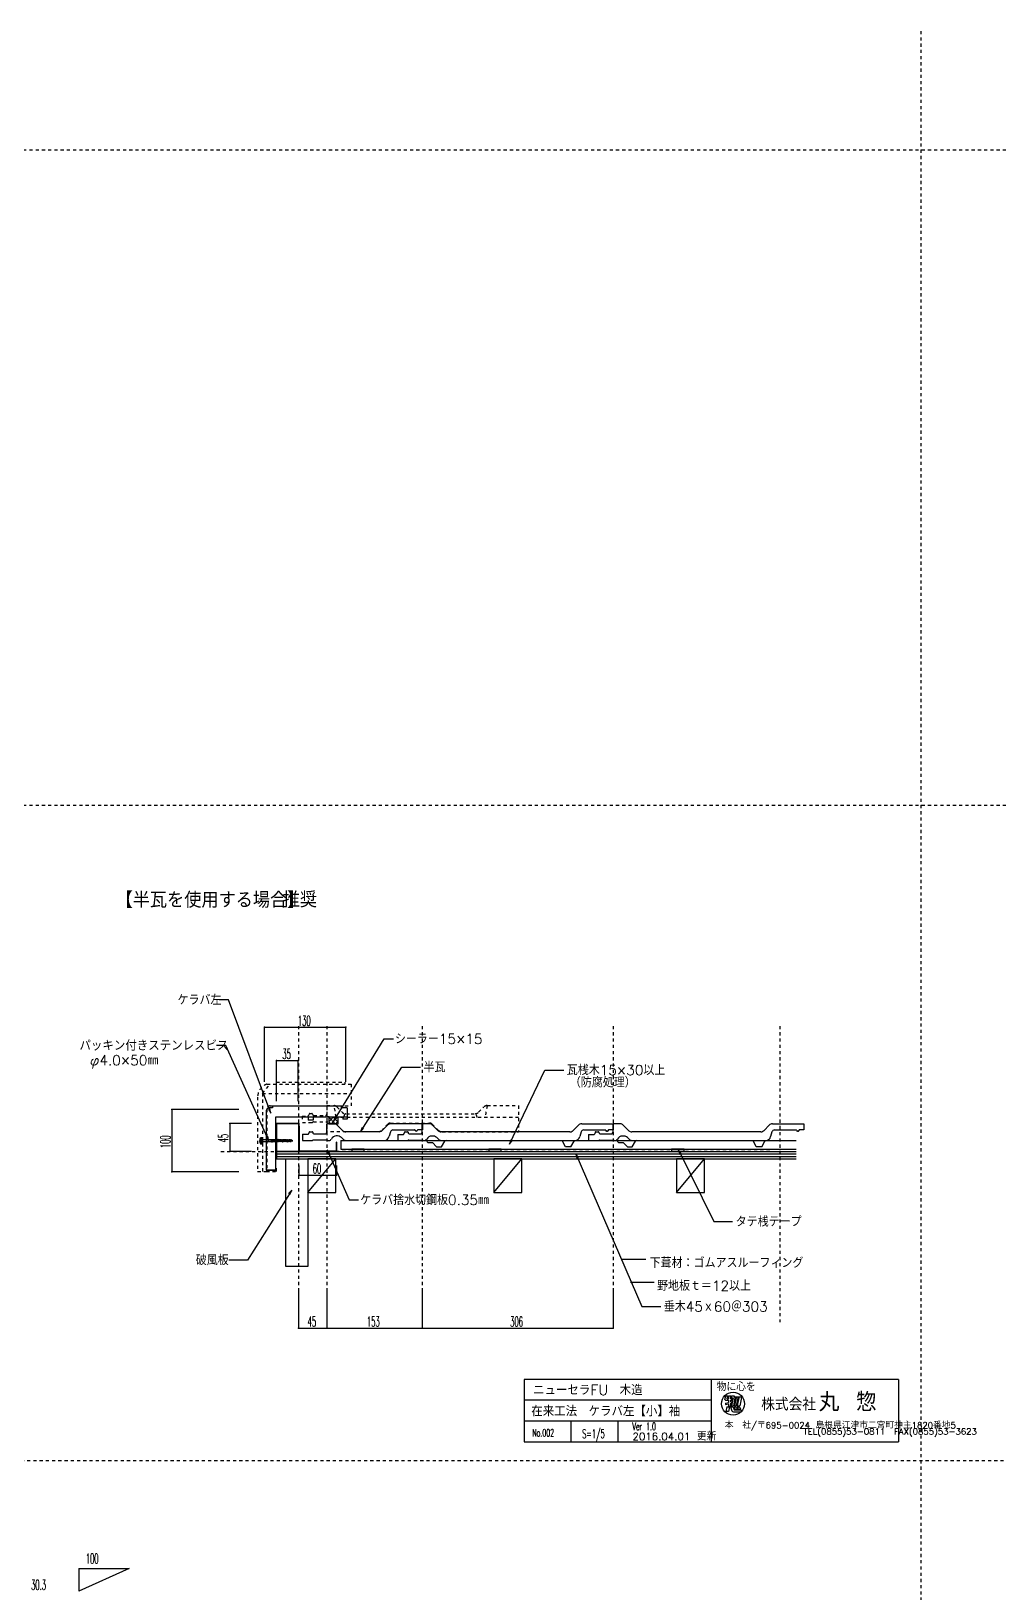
# Model space of a CAD drawing. Extents: x -1727 to 4652, y -2364 to 3340.
# Drawn here: x 1544 to 3094, y 838 to 3340 of the extents above; entities that cross this region are included whole.
import ezdxf

# ---------------------------------------------------------------- set-up
doc = ezdxf.new("R2010")
doc.units = 0
doc.header["$LTSCALE"] = 5
doc.linetypes.add('DOT', pattern=[2, 1, -1])
for name, color, linetype in [('0-0', 7, 'CONTINUOUS'), ('0-1', 7, 'CONTINUOUS'), ('0-2', 7, 'CONTINUOUS'), ('0-3', 7, 'CONTINUOUS'), ('0-4', 7, 'CONTINUOUS'), ('0-A', 7, 'CONTINUOUS'), ('0-F', 7, 'CONTINUOUS')]:
    doc.layers.add(name, color=color, linetype=linetype)
doc.styles.get("Standard").update_dxf_attribs({"font": 'txt.shx', "bigfont": 'extfont.shx'})

# ---------------------------------------------------------------- blocks, each defined once
blk = doc.blocks.new('H1')
at = {"layer": '0-1', "color": 7, "linetype": 'CONTINUOUS'}
for p, q in [((2020.4481, 1593.2923), (2027.5192, 1600.3633)), ((2030.725, 1590.0864), (2020.4481, 1600.3633)), ((2023.654, 1590.0864), (2020.4481, 1593.2923)), ((2024.3134, 1590.0864), (2034.5903, 1600.3633)), ((2035.4481, 1592.4344), (2027.5192, 1600.3633)), ((2031.3844, 1590.0864), (2035.4481, 1594.1501)), ((2035.4481, 1599.5055), (2034.5903, 1600.3633))]:
    blk.add_line(p, q, dxfattribs=at)

msp = doc.modelspace()

# ---------------------------------------------------------------- linework, layer by layer
at = {"layer": '0-0', "color": 7, "linetype": 'CONTINUOUS'}
for p, q in [((2333.494, 1180.3427), (2333.494, 1080.3427)), ((2933.494, 1180.3427), (2333.494, 1180.3427)), ((2633.494, 1180.3427), (2633.494, 1080.3427)), ((2933.494, 1180.3427), (2933.494, 1080.3427)), ((2655.1928, 1148.3051), (2656.6706, 1154.1209)), ((2656.6706, 1154.1209), (2660.0144, 1154.1209)), ((2659.0305, 1149.2847), (2660.0144, 1154.1209)), ((2660.848, 1154.1209), (2664.7092, 1154.1209)), ((2660.848, 1154.1209), (2660.848, 1149.2847)), ((2664.7092, 1149.2847), (2664.7092, 1154.1209)), ((2666.0739, 1154.2594), (2665.3422, 1150.6628)), ((2666.0739, 1154.2594), (2670.3013, 1154.2594)), ((2670.3013, 1154.2594), (2669.961, 1152.5869)), ((2669.961, 1152.5869), (2681.1117, 1152.5869)), ((2681.753, 1151.5032), (2679.0101, 1138.0206)), ((2633.494, 1147.0093), (2333.494, 1147.0093)), ((2655.1928, 1148.3051), (2656.4886, 1147.0226)), ((2656.1415, 1142.0613), (2660.848, 1143.263)), ((2656.1415, 1142.0613), (2656.1415, 1139.8755)), ((2656.1415, 1139.8755), (2660.848, 1141.0772)), ((2656.4886, 1147.0226), (2660.848, 1147.0226)), ((2658.4608, 1136.5179), (2656.6265, 1128.7787)), ((2661.0364, 1128.7787), (2656.6265, 1128.7787)), ((2658.4608, 1136.5179), (2662.8707, 1136.5179)), ((2659.0305, 1149.2847), (2660.848, 1149.2847)), ((2660.614, 1137.6186), (2664.7092, 1137.6186)), ((2660.848, 1147.0226), (2660.848, 1143.263)), ((2660.848, 1141.0772), (2660.848, 1137.5406)), ((2662.8707, 1136.5179), (2661.0364, 1128.7787)), ((2664.4024, 1136.5179), (2668.5004, 1136.5179)), ((2664.4024, 1136.5179), (2666.3147, 1129.8227)), ((2664.7092, 1149.2847), (2666.525, 1149.2847)), ((2664.7092, 1147.0226), (2666.525, 1147.0226)), ((2664.7092, 1144.2488), (2664.7092, 1147.0226)), ((2664.7092, 1144.2488), (2666.2924, 1144.6531)), ((2664.7092, 1142.063), (2665.9684, 1142.3845)), ((2664.7092, 1137.6186), (2664.7092, 1142.063)), ((2665.3422, 1150.6628), (2668.4007, 1150.6628)), ((2668.4007, 1150.6628), (2665.8288, 1138.0206)), ((2665.8288, 1138.0206), (2668.902, 1138.0206)), ((2666.2924, 1144.6531), (2665.9684, 1142.3845)), ((2666.525, 1149.2847), (2666.525, 1147.0226)), ((2668.5004, 1136.5179), (2669.9773, 1131.8024)), ((2671.4739, 1150.6628), (2668.902, 1138.0206)), ((2668.966, 1128.5987), (2681.3276, 1128.5987)), ((2669.9773, 1131.8024), (2680.9892, 1131.8024)), ((2670.0645, 1136.5179), (2673.6511, 1136.5179)), ((2670.0645, 1136.5179), (2671.3271, 1132.4863)), ((2673.159, 1150.6628), (2670.5871, 1138.0206)), ((2670.5871, 1138.0206), (2673.4335, 1138.0206)), ((2671.3271, 1132.4863), (2674.9138, 1132.4863)), ((2671.4739, 1150.6628), (2673.159, 1150.6628)), ((2676.0054, 1150.6628), (2673.4335, 1138.0206)), ((2673.6511, 1136.5179), (2674.9138, 1132.4863)), ((2677.7063, 1150.6628), (2675.1344, 1138.0206)), ((2675.1344, 1138.0206), (2679.0101, 1138.0206)), ((2675.4347, 1136.5179), (2678.8814, 1136.5179)), ((2675.4347, 1136.5179), (2676.6974, 1132.4863)), ((2676.0054, 1150.6628), (2677.7063, 1150.6628)), ((2676.6974, 1132.4863), (2680.1441, 1132.4863)), ((2678.8814, 1136.5179), (2680.1441, 1132.4863)), ((2680.9892, 1131.8024), (2681.3276, 1128.5987)), ((2633.494, 1113.676), (2333.494, 1113.676)), ((2408.494, 1113.676), (2408.494, 1080.3427)), ((2483.494, 1113.676), (2483.494, 1080.3427)), ((2333.494, 1080.3427), (2933.494, 1080.3427))]:
    msp.add_line(p, q, dxfattribs=at)
msp.add_circle((2668.3491, 1141.3979), 18.4473, dxfattribs=at)
for centre, radius, start, end in [((2680.2195, 1151.3273), 1.5436, 6.5455, 54.6882), ((2668.6165, 1131.3252), 2.7488, 213.1353, 277.3045)]:
    msp.add_arc(centre, radius, start, end, dxfattribs=at)
at = {"layer": '0-0', "color": 7}
for p in [(2970, 3150), (2970, 2100), (2970, 2100), (2970, 1050)]:
    msp.add_point(p, dxfattribs=at)
at = {"layer": '0-1', "color": 7, "linetype": 'DOT'}
for p, q in [((1936.6291, 1536.9879), (1936.6291, 1591.0659)), ((1936.6291, 1591.0659), (1972.2294, 1591.0659)), ((1972.2294, 1591.0659), (1972.2294, 1545.9906)), ((1972.0893, 1545.9655), (2727.7929, 1545.9655))]:
    msp.add_line(p, q, dxfattribs=at)
at = {"layer": '0-1', "color": 6, "linetype": 'CONTINUOUS'}
for p, q in [((1973.1709, 1586.3564), (1972.8709, 1586.3564)), ((1972.8709, 1586.3564), (1972.8709, 1546.3564)), ((1973.1709, 1586.3564), (1973.1709, 1546.6564)), ((2032.8709, 1560.3564), (2032.5709, 1560.3564)), ((2032.5709, 1560.3564), (2032.5709, 1546.6564)), ((2032.8709, 1560.3564), (2032.8709, 1546.3564)), ((1972.8709, 1546.3564), (2032.8709, 1546.3564)), ((1973.1709, 1546.6564), (2032.5709, 1546.6564))]:
    msp.add_line(p, q, dxfattribs=at)
at = {"layer": '0-1', "color": 7, "linetype": 'CONTINUOUS'}
for p, q in [((2020.4481, 1600.3633), (2020.4481, 1590.0864)), ((2035.4481, 1600.3633), (2020.4481, 1600.3633)), ((2020.4481, 1590.0864), (2035.4481, 1590.0864)), ((2035.4481, 1590.0864), (2035.4481, 1600.3633))]:
    msp.add_line(p, q, dxfattribs=at)
at = {"layer": '0-1', "color": 4, "linetype": 'CONTINUOUS'}
for p, q in [((1910.5344, 1566.2104), (1910.9655, 1567.3804)), ((1910.5344, 1559.2105), (1910.5344, 1566.2104)), ((1910.5344, 1559.2105), (1910.9655, 1558.0405)), ((1910.9343, 1558.2106), (1910.9343, 1567.2106)), ((1911.4344, 1567.7104), (1911.6345, 1567.7104)), ((1911.4344, 1557.7105), (1911.6345, 1557.7105)), ((1912.1343, 1566.6304), (1912.6344, 1567.6306)), ((1912.1343, 1558.2106), (1912.1343, 1567.2106)), ((1912.8213, 1564.5604), (1912.1343, 1564.8604)), ((1912.7925, 1561.1121), (1912.1343, 1560.8322)), ((1912.1343, 1558.7806), (1912.6344, 1557.7804)), ((1914.1344, 1567.6306), (1912.6344, 1567.6306)), ((1912.6344, 1557.7804), (1912.6344, 1567.6306)), ((1912.6344, 1557.7804), (1914.1344, 1557.7804)), ((1913.4024, 1561.3821), (1913.0124, 1561.2123)), ((1913.4024, 1564.3105), (1913.1153, 1564.4305)), ((1913.8185, 1564.3105), (1913.4024, 1564.3105)), ((1913.6424, 1561.3821), (1913.4024, 1561.3821)), ((1914.6345, 1561.3821), (1913.9583, 1561.3821)), ((1914.6345, 1564.3105), (1913.9763, 1564.3105)), ((1914.1344, 1567.6306), (1914.6345, 1566.6304)), ((1914.1344, 1557.7804), (1914.1344, 1567.6306)), ((1914.1344, 1557.7804), (1914.6345, 1558.7806)), ((1914.5802, 1561.3821), (1938.0261, 1561.3821)), ((1914.6345, 1558.7806), (1914.6345, 1566.6304)), ((1937.9673, 1564.3105), (1914.6345, 1564.3105))]:
    msp.add_line(p, q, dxfattribs=at)
at = {"layer": '0-1', "color": 4, "linetype": 'DOT'}
for p, q in [((1928.1753, 1564.4506), (1928.2563, 1564.3804)), ((1928.5023, 1564.8004), (1928.2563, 1564.3804)), ((1928.3463, 1564.0105), (1928.2563, 1564.3804)), ((1928.5995, 1564.8004), (1928.3463, 1563.7804)), ((1928.8815, 1564.3105), (1928.3463, 1563.2905)), ((1928.3463, 1561.2505), (1928.3463, 1564.0105)), ((1928.5995, 1564.8004), (1928.5023, 1564.8004)), ((1928.8815, 1564.3105), (1928.5995, 1564.8004)), ((1928.6574, 1561.3804), (1929.4323, 1564.3105)), ((1928.6574, 1561.3804), (1928.9394, 1560.9004)), ((1928.9394, 1560.9004), (1929.0363, 1560.9004)), ((1929.8115, 1564.8004), (1929.0363, 1560.9004)), ((1929.0363, 1560.9004), (1929.3174, 1561.3804)), ((1930.0935, 1564.3105), (1929.3174, 1561.3804)), ((1930.2075, 1561.3804), (1929.3174, 1561.3804)), ((1929.7143, 1564.8004), (1929.4323, 1564.3105)), ((1929.8115, 1564.8004), (1929.7143, 1564.8004)), ((1929.8115, 1564.8004), (1930.0935, 1564.3105)), ((1930.9824, 1564.3105), (1930.0935, 1564.3105)), ((1930.2075, 1561.3804), (1930.9824, 1564.3105)), ((1930.2075, 1561.3804), (1930.4895, 1560.9004)), ((1930.4895, 1560.9004), (1930.5864, 1560.9004)), ((1931.3613, 1564.8004), (1930.5864, 1560.9004)), ((1930.5864, 1560.9004), (1930.8684, 1561.3804)), ((1931.6433, 1564.3105), (1930.8684, 1561.3804)), ((1931.7585, 1561.3804), (1930.8684, 1561.3804)), ((1931.2644, 1564.8004), (1930.9824, 1564.3105)), ((1931.3613, 1564.8004), (1931.2644, 1564.8004)), ((1931.3613, 1564.8004), (1931.6433, 1564.3105)), ((1932.5334, 1564.3105), (1931.6433, 1564.3105)), ((1931.7585, 1561.3804), (1932.5334, 1564.3105)), ((1931.7585, 1561.3804), (1932.0393, 1560.9004)), ((1932.0393, 1560.9004), (1932.1374, 1560.9004)), ((1932.9123, 1564.8004), (1932.1374, 1560.9004)), ((1932.1374, 1560.9004), (1932.4185, 1561.3804)), ((1933.1934, 1564.3105), (1932.4185, 1561.3804)), ((1933.3083, 1561.3804), (1932.4185, 1561.3804)), ((1932.8145, 1564.8004), (1932.5334, 1564.3105)), ((1932.9123, 1564.8004), (1932.8145, 1564.8004)), ((1932.9123, 1564.8004), (1933.1934, 1564.3105)), ((1934.0835, 1564.3105), (1933.1934, 1564.3105)), ((1933.3083, 1561.3804), (1934.0835, 1564.3105)), ((1933.3083, 1561.3804), (1933.5894, 1560.9004)), ((1933.5894, 1560.9004), (1933.6875, 1560.9004)), ((1934.4624, 1564.8004), (1933.6875, 1560.9004)), ((1933.6875, 1560.9004), (1933.9683, 1561.3804)), ((1934.7435, 1564.3105), (1933.9683, 1561.3804)), ((1934.8584, 1561.3804), (1933.9683, 1561.3804)), ((1934.3643, 1564.8004), (1934.0835, 1564.3105)), ((1934.4624, 1564.8004), (1934.3643, 1564.8004)), ((1934.4624, 1564.8004), (1934.7435, 1564.3105)), ((1935.6333, 1564.3105), (1934.7435, 1564.3105)), ((1934.8584, 1561.3804), (1935.6333, 1564.3105)), ((1934.8584, 1561.3804), (1935.1395, 1560.9004)), ((1935.1395, 1560.9004), (1935.2373, 1560.9004)), ((1936.0125, 1564.8004), (1935.2373, 1560.9004)), ((1935.2373, 1560.9004), (1935.5184, 1561.3804)), ((1936.2945, 1564.3105), (1935.5184, 1561.3804)), ((1936.4085, 1561.3804), (1935.5184, 1561.3804)), ((1935.9153, 1564.8004), (1935.6333, 1564.3105)), ((1936.0125, 1564.8004), (1935.9153, 1564.8004)), ((1936.0125, 1564.8004), (1936.2945, 1564.3105)), ((1937.1834, 1564.3105), (1936.2945, 1564.3105)), ((1936.4085, 1561.3804), (1937.1834, 1564.3105)), ((1936.4085, 1561.3804), (1936.6905, 1560.9004)), ((1936.6905, 1560.9004), (1936.7874, 1560.9004)), ((1937.5623, 1564.8004), (1936.7874, 1560.9004)), ((1936.7874, 1560.9004), (1937.0694, 1561.3804)), ((1937.8443, 1564.3105), (1937.0694, 1561.3804)), ((1937.9595, 1561.3804), (1937.0694, 1561.3804)), ((1937.4654, 1564.8004), (1937.1834, 1564.3105)), ((1937.5623, 1564.8004), (1937.4654, 1564.8004)), ((1937.5623, 1564.8004), (1937.8443, 1564.3105)), ((1938.7344, 1564.3105), (1937.8443, 1564.3105)), ((1938.7344, 1564.3105), (1937.8443, 1564.3105)), ((1938.7344, 1564.3105), (1937.8443, 1564.3105)), ((1937.9592, 1561.3804), (1938.7344, 1564.3105)), ((1937.9592, 1561.3804), (1938.2403, 1560.9004)), ((1937.9595, 1561.3809), (1938.7342, 1564.3105)), ((1937.9604, 1561.3807), (1938.2412, 1560.9007)), ((1938.2403, 1560.9004), (1938.3384, 1560.9004)), ((1939.1133, 1564.8004), (1938.3384, 1560.9004)), ((1938.3384, 1560.9004), (1938.6192, 1561.3804)), ((1939.3944, 1564.3105), (1938.6192, 1561.3804)), ((1939.5093, 1561.3804), (1938.6192, 1561.3804)), ((1939.0152, 1564.8004), (1938.7344, 1564.3105)), ((1939.1133, 1564.8004), (1939.0152, 1564.8004)), ((1939.1133, 1564.8004), (1939.3944, 1564.3105)), ((1940.2842, 1564.3105), (1939.3944, 1564.3105)), ((1939.5093, 1561.3804), (1940.2842, 1564.3105)), ((1939.5093, 1561.3804), (1939.7904, 1560.9004)), ((1939.7904, 1560.9004), (1939.8882, 1560.9004)), ((1940.6634, 1564.8004), (1939.8882, 1560.9004)), ((1939.8882, 1560.9004), (1940.1693, 1561.3804)), ((1940.9454, 1564.3105), (1940.1693, 1561.3804)), ((1941.0594, 1561.3804), (1940.1693, 1561.3804)), ((1940.5662, 1564.8004), (1940.2842, 1564.3105)), ((1940.6634, 1564.8004), (1940.5662, 1564.8004)), ((1940.6634, 1564.8004), (1940.9454, 1564.3105)), ((1941.8343, 1564.3105), (1940.9454, 1564.3105)), ((1941.0594, 1561.3804), (1941.8343, 1564.3105)), ((1941.0594, 1561.3804), (1941.3414, 1560.9004)), ((1941.3414, 1560.9004), (1941.4383, 1560.9004)), ((1942.2132, 1564.8004), (1941.4383, 1560.9004)), ((1941.4383, 1560.9004), (1941.7203, 1561.3804)), ((1942.4952, 1564.3105), (1941.7203, 1561.3804)), ((1942.6104, 1561.3804), (1941.7203, 1561.3804)), ((1942.1163, 1564.8004), (1941.8343, 1564.3105)), ((1942.2132, 1564.8004), (1942.1163, 1564.8004)), ((1942.2132, 1564.8004), (1942.4952, 1564.3105)), ((1943.3853, 1564.3105), (1942.4952, 1564.3105)), ((1943.3853, 1564.3105), (1942.4952, 1564.3105)), ((1943.3853, 1564.3105), (1942.4952, 1564.3105)), ((1942.6101, 1561.3804), (1943.3853, 1564.3105)), ((1942.6101, 1561.3804), (1942.8912, 1560.9004)), ((1942.6104, 1561.3809), (1943.3851, 1564.3105)), ((1942.6113, 1561.3807), (1942.8921, 1560.9007)), ((1942.8912, 1560.9004), (1942.9893, 1560.9004)), ((1943.7642, 1564.8004), (1942.9893, 1560.9004)), ((1942.9893, 1560.9004), (1943.2701, 1561.3804)), ((1944.0453, 1564.3105), (1943.2701, 1561.3804)), ((1944.1602, 1561.3804), (1943.2701, 1561.3804)), ((1943.6661, 1564.8004), (1943.3853, 1564.3105)), ((1943.7642, 1564.8004), (1943.6661, 1564.8004)), ((1943.7642, 1564.8004), (1944.0453, 1564.3105)), ((1944.9351, 1564.3105), (1944.0453, 1564.3105)), ((1944.1602, 1561.3804), (1944.9351, 1564.3105)), ((1944.1602, 1561.3804), (1944.4413, 1560.9004)), ((1944.4413, 1560.9004), (1944.5391, 1560.9004)), ((1945.3143, 1564.8004), (1944.5391, 1560.9004)), ((1944.5391, 1560.9004), (1944.8202, 1561.3804)), ((1945.5963, 1564.3105), (1944.8202, 1561.3804)), ((1945.7103, 1561.3804), (1944.8202, 1561.3804)), ((1945.2171, 1564.8004), (1944.9351, 1564.3105)), ((1945.3143, 1564.8004), (1945.2171, 1564.8004)), ((1945.3143, 1564.8004), (1945.5963, 1564.3105)), ((1946.4852, 1564.3105), (1945.5963, 1564.3105)), ((1945.7103, 1561.3804), (1946.4852, 1564.3105)), ((1945.7103, 1561.3804), (1945.9923, 1560.9004)), ((1945.9923, 1560.9004), (1946.0892, 1560.9004)), ((1946.8641, 1564.8004), (1946.0892, 1560.9004)), ((1946.0892, 1560.9004), (1946.3712, 1561.3804)), ((1947.1461, 1564.3105), (1946.3712, 1561.3804)), ((1946.9912, 1561.3804), (1946.3712, 1561.3804)), ((1946.7672, 1564.8004), (1946.4852, 1564.3105)), ((1946.8641, 1564.8004), (1946.7672, 1564.8004)), ((1946.8641, 1564.8004), (1947.1461, 1564.3105)), ((1946.9912, 1561.3804), (1947.7661, 1564.3105)), ((1946.9912, 1561.3804), (1947.2732, 1560.9004)), ((1948.0362, 1564.3105), (1947.1461, 1564.3105)), ((1948.0362, 1564.3105), (1947.1461, 1564.3105)), ((1947.2729, 1560.9007), (1947.3701, 1560.9007)), ((1948.145, 1564.8007), (1947.3701, 1560.9007)), ((1947.3701, 1560.9007), (1947.6521, 1561.3807)), ((1948.427, 1564.3105), (1947.6509, 1561.3906)), ((1948.541, 1561.3804), (1947.6512, 1561.3804)), ((1948.4259, 1564.3105), (1947.6881, 1561.5205)), ((1948.0481, 1564.8007), (1947.7661, 1564.3105)), ((1948.145, 1564.8007), (1948.0481, 1564.8007)), ((1948.145, 1564.8007), (1948.427, 1564.3105)), ((1949.3159, 1564.3105), (1948.427, 1564.3105)), ((1948.541, 1561.3906), (1949.3159, 1564.3105)), ((1948.541, 1561.3906), (1948.823, 1560.9007)), ((1948.823, 1560.9007), (1948.9199, 1560.9007)), ((1949.6951, 1564.8007), (1948.9199, 1560.9007)), ((1948.9199, 1560.9007), (1949.2019, 1561.3906)), ((1949.9771, 1564.3105), (1949.2019, 1561.3906)), ((1950.0911, 1561.3906), (1949.2019, 1561.3906)), ((1949.5979, 1564.8007), (1949.3159, 1564.3105)), ((1949.6951, 1564.8007), (1949.5979, 1564.8007)), ((1949.6951, 1564.8007), (1949.9771, 1564.3105)), ((1950.8669, 1564.3105), (1949.9771, 1564.3105)), ((1950.0911, 1561.3906), (1950.8669, 1564.3105)), ((1950.0911, 1561.3906), (1950.3731, 1560.9007)), ((1950.3731, 1560.9007), (1950.47, 1560.9007)), ((1951.2461, 1564.8007), (1950.47, 1560.9007)), ((1950.47, 1560.9007), (1950.752, 1561.3906)), ((1951.5269, 1564.3105), (1950.752, 1561.3906)), ((1951.6421, 1561.3906), (1950.752, 1561.3906)), ((1951.148, 1564.8007), (1950.8669, 1564.3105)), ((1951.2461, 1564.8007), (1951.148, 1564.8007)), ((1951.2461, 1564.8007), (1951.5269, 1564.3105)), ((1952.4167, 1564.3105), (1951.5269, 1564.3105)), ((1951.6418, 1561.3906), (1952.4167, 1564.3105)), ((1951.6418, 1561.3906), (1951.9238, 1560.9007)), ((1951.9238, 1560.9007), (1952.0207, 1560.9007)), ((1952.7959, 1564.8007), (1952.0207, 1560.9007)), ((1952.0207, 1560.9007), (1952.3027, 1561.3906)), ((1953.0779, 1564.3105), (1952.3027, 1561.3906)), ((1953.1919, 1561.3906), (1952.3027, 1561.3906)), ((1952.6987, 1564.8007), (1952.4167, 1564.3105)), ((1952.7959, 1564.8007), (1952.6987, 1564.8007)), ((1952.7959, 1564.8007), (1953.0779, 1564.3105)), ((1953.9668, 1564.3105), (1953.0779, 1564.3105)), ((1953.1919, 1561.3906), (1953.9668, 1564.3105)), ((1953.4739, 1560.9007), (1953.1919, 1561.3906)), ((1953.4739, 1560.9007), (1953.5708, 1560.9007)), ((1953.5708, 1560.9007), (1954.3457, 1564.8007)), ((1953.5708, 1560.9007), (1953.8549, 1561.3906)), ((1954.6277, 1564.3105), (1953.8528, 1561.3906)), ((1954.7429, 1561.3906), (1953.8528, 1561.3906)), ((1954.2488, 1564.8007), (1953.9659, 1564.3105)), ((1954.3457, 1564.8007), (1954.2488, 1564.8007)), ((1954.3457, 1564.8007), (1954.6277, 1564.3105)), ((1954.6277, 1564.3105), (1955.5178, 1564.3105)), ((1955.0237, 1560.9007), (1954.7417, 1561.3906)), ((1954.7429, 1561.3906), (1955.5178, 1564.3105)), ((1955.0237, 1560.9007), (1955.1218, 1560.9007)), ((1955.1218, 1560.9007), (1955.8967, 1564.8007)), ((1955.1218, 1560.9007), (1955.4047, 1561.3906)), ((1956.1778, 1564.3105), (1955.4029, 1561.3906)), ((1956.2927, 1561.3906), (1955.4029, 1561.3906)), ((1955.7989, 1564.8007), (1955.5157, 1564.3105)), ((1955.8967, 1564.8007), (1955.7989, 1564.8007)), ((1955.8967, 1564.8007), (1956.1787, 1564.3105)), ((1956.1778, 1564.3105), (1957.0679, 1564.3105)), ((1956.5738, 1560.9007), (1956.2918, 1561.3906)), ((1957.0679, 1564.3105), (1956.2927, 1561.3906)), ((1956.5738, 1560.9007), (1956.6719, 1560.9007)), ((1957.4468, 1564.8007), (1956.6719, 1560.9007)), ((1956.6719, 1560.9007), (1956.9548, 1561.3906)), ((1957.7279, 1564.3105), (1956.9527, 1561.3906)), ((1957.8428, 1561.3906), (1956.9527, 1561.3906)), ((1957.3487, 1564.8007), (1957.0658, 1564.3105)), ((1957.4468, 1564.8007), (1957.3487, 1564.8007)), ((1957.4468, 1564.8007), (1957.7288, 1564.3105)), ((1958.6177, 1564.3105), (1957.7279, 1564.3105)), ((1957.8428, 1561.3906), (1958.6177, 1564.3105)), ((1958.1239, 1560.9007), (1957.8428, 1561.3906)), ((1958.1239, 1560.9007), (1958.2217, 1560.9007)), ((1958.2217, 1560.9007), (1958.9699, 1564.6606)), ((1958.2217, 1560.9007), (1958.5049, 1561.3906)), ((1959.2447, 1564.1905), (1958.5028, 1561.3906)), ((1958.5028, 1561.3906), (1958.7227, 1561.3906)), ((1958.6177, 1564.3105), (1958.8718, 1564.6606)), ((1958.9699, 1564.6606), (1958.8718, 1564.6606)), ((1958.9639, 1564.6705), (1959.2459, 1564.1905)), ((1959.0647, 1561.4506), (1959.4427, 1561.5805)), ((1960.2089, 1563.8407), (1959.2447, 1564.1905)), ((1959.4427, 1561.5805), (1960.2089, 1563.8407)), ((1959.6749, 1561.1707), (1959.4427, 1561.5805)), ((1959.6749, 1561.1707), (1959.7799, 1561.2205)), ((1959.7799, 1561.2205), (1960.4819, 1563.9706)), ((1959.7799, 1561.2205), (1960.1789, 1561.9105)), ((1960.1378, 1561.8406), (1962.9179, 1562.8507)), ((1960.1789, 1561.9105), (1960.9829, 1563.5506)), ((1960.2089, 1563.8407), (1960.3979, 1564.0105)), ((1960.4819, 1563.9706), (1960.3979, 1564.0105)), ((1960.9829, 1563.5506), (1960.4819, 1563.9706)), ((1962.9179, 1562.8507), (1960.9829, 1563.5506)), ((1962.4037, 1562.4805), (1962.0767, 1562.5405)), ((1962.9179, 1562.8507), (1962.4037, 1562.4805))]:
    msp.add_line(p, q, dxfattribs=at)
at = {"layer": '0-1', "color": 3, "linetype": 'CONTINUOUS'}
for p, q in [((2039.9552, 1562.888), (2039.9552, 1549.2192)), ((2039.9552, 1562.888), (2769.6303, 1562.888)), ((2039.9552, 1549.2192), (2769.6303, 1549.2192))]:
    msp.add_line(p, q, dxfattribs=at)
at = {"layer": '0-1', "color": 7, "linetype": 'CONTINUOUS'}
for points in [[(2057.1729, 1546.134), (2077.1729, 1546.134), (2077.1729, 1549.134), (2057.1729, 1549.134), (2057.1729, 1546.134)], [(2276.9833, 1546.0835), (2296.9833, 1546.0835), (2296.9833, 1549.0835), (2276.9833, 1549.0835), (2276.9833, 1546.0835)], [(2569.9833, 1546.1175), (2589.9833, 1546.1175), (2589.9833, 1549.1175), (2569.9833, 1549.1175), (2569.9833, 1546.1175)]]:
    msp.add_lwpolyline(points, close=True, dxfattribs=at)
at = {"layer": '0-1', "color": 4, "linetype": 'CONTINUOUS'}
for centre, radius, start, end in [((1916.8905, 1562.7106), 7.2555, 151.1584, 208.842), ((1911.4344, 1567.2106), 0.5001, 90, 180), ((1911.4344, 1558.2106), 0.5001, 180, 270), ((1911.6345, 1567.2106), 0.5001, 0, 90), ((1911.6345, 1558.2106), 0.5001, 270, 360)]:
    msp.add_arc(centre, radius, start, end, dxfattribs=at)
at = {"layer": '0-1', "color": 4, "linetype": 'DOT'}
msp.add_arc((1958.7227, 1562.3905), 0.9999, 270, 290, dxfattribs=at)
at = {"layer": '0-2', "color": 2, "linetype": 'DOT'}
for p, q in [((1914.3123, 1638.5863), (1926.3123, 1653.5863)), ((1921.3123, 1653.5863), (2056.3123, 1653.5863)), ((1936.3123, 1656.5863), (2046.3123, 1656.5863)), ((1936.3123, 1656.5863), (1936.3123, 1653.5863)), ((2046.3123, 1656.5863), (2046.3123, 1653.5863)), ((2056.3123, 1653.5863), (2056.3123, 1618.5863)), ((1906.3123, 1632.6573), (1906.3123, 1513.5863)), ((1914.3123, 1638.5863), (2056.3123, 1638.5863)), ((1914.3123, 1638.5863), (1914.3123, 1513.5863)), ((1921.3123, 1613.5863), (1921.3123, 1513.5863)), ((1926.3123, 1618.5863), (2056.3123, 1618.5863)), ((1978.0524, 1602.0992), (1978.0524, 1592.2144)), ((1978.0524, 1602.0992), (1987.057, 1602.0992)), ((1988.7959, 1605.4187), (1988.1102, 1602.9919)), ((1989.9244, 1606.2031), (1993.5333, 1606.2031)), ((1994.6462, 1605.4187), (1995.039, 1604.0479)), ((1996.2351, 1603.0548), (2015.7285, 1603.0548)), ((2017.4014, 1619.1203), (2017.4014, 1577.2741)), ((2017.4014, 1619.1203), (2028.0168, 1619.1203)), ((2033.653, 1616.7742), (2041.1304, 1609.245)), ((2048.6657, 1606.0257), (2254.84, 1606.0257)), ((2260.6618, 1608.4885), (2269.0054, 1616.9089)), ((2274.3846, 1619.1244), (2324.5685, 1619.1244)), ((2324.5685, 1619.1203), (2324.5685, 1577.2741)), ((1978.2264, 1592.1281), (1993.8716, 1592.1281)), ((1995.872, 1593.0307), (2018.381, 1593.0307)), ((2098.3908, 1577.2741), (2017.4014, 1577.2741)), ((2324.652, 1599.8344), (2036.4765, 1599.8344)), ((2115.4918, 1589.5365), (2105.9044, 1579.9492)), ((2119.0661, 1591.0171), (2181.9684, 1591.0171)), ((2186.0365, 1589.5365), (2196.2024, 1579.3706)), ((2202.2791, 1577.2741), (2324.5685, 1577.2741)), ((1906.3123, 1513.5863), (1920.2793, 1513.5863)), ((1920.2793, 1513.5863), (1936.3123, 1513.5863)), ((1936.3123, 1518.5863), (1936.3123, 1513.5863))]:
    msp.add_line(p, q, dxfattribs=at)
at = {"layer": '0-2', "color": 2, "linetype": 'CONTINUOUS'}
for p, q in [((1920.1983, 1610.4878), (1920.1983, 1515.4878)), ((1930.1983, 1615.4878), (1925.1983, 1615.4878)), ((1930.1983, 1618.4878), (2040.1983, 1618.4878)), ((1930.1983, 1618.4878), (1930.1983, 1615.4878)), ((2040.1983, 1618.4878), (2040.1983, 1615.4878)), ((2050.1983, 1615.4878), (2040.1983, 1615.4878)), ((2050.1983, 1615.4878), (2050.1983, 1597.4878)), ((1935.1983, 1600.4878), (1935.1983, 1515.4878)), ((2050.1983, 1600.4878), (1935.1983, 1600.4878)), ((1987.1983, 1600.4878), (1987.1983, 1595.4878)), ((1995.1983, 1595.4878), (1987.1983, 1595.4878)), ((1988.8616, 1576.375), (1988.176, 1573.9483)), ((1989.9901, 1577.1594), (1993.599, 1577.1594)), ((1994.7119, 1576.375), (1995.1047, 1575.0042)), ((1995.1983, 1600.4878), (1995.1983, 1595.4878)), ((2017.4671, 1576.7144), (2017.4671, 1590.0766)), ((2029.3223, 1590.0766), (2017.4671, 1590.0766)), ((2033.2095, 1588.3452), (2042.7051, 1578.8942)), ((2043.1983, 1600.4878), (2043.1983, 1597.4878)), ((2050.1983, 1597.4878), (2043.1983, 1597.4878)), ((2101.213, 1577.0833), (2047.6889, 1577.0833)), ((2114.8168, 1587.7217), (2106.5813, 1579.4291)), ((2119.1394, 1577.1874), (2117.0923, 1569.8159)), ((2120.1571, 1590.1542), (2170.4014, 1590.1542)), ((2123.3233, 1580.1272), (2157.8896, 1580.1272)), ((2142.83, 1577.0337), (2146.4388, 1577.0337)), ((2158.6776, 1579.6174), (2158.8813, 1578.9323)), ((2161.3188, 1578.1693), (2159.889, 1578.1693)), ((2162.4503, 1579.5525), (2162.2737, 1578.9323)), ((2170.4671, 1580.1445), (2162.942, 1580.1445)), ((2182.1621, 1589.9509), (2170.307, 1589.9509)), ((2170.307, 1576.5887), (2170.307, 1589.9509)), ((2170.4671, 1590.0556), (2170.4671, 1580.1445)), ((2186.0494, 1588.2195), (2195.5449, 1578.7685)), ((2406.9296, 1576.9576), (2200.5287, 1576.9576)), ((2420.5334, 1587.596), (2412.2979, 1579.3034)), ((2424.856, 1577.0617), (2422.8088, 1569.6902)), ((2425.8737, 1590.0285), (2476.118, 1590.0285)), ((2429.0399, 1580.0015), (2463.6062, 1580.0015)), ((2448.6123, 1577.0337), (2452.2212, 1577.0337)), ((2464.3942, 1579.4917), (2464.5979, 1578.8066)), ((2467.0354, 1578.0436), (2465.6056, 1578.0436)), ((2468.1669, 1579.4268), (2467.9903, 1578.8066)), ((2476.1837, 1580.0188), (2468.6586, 1580.0188)), ((2476.0893, 1576.5887), (2476.0893, 1589.9509)), ((2487.9444, 1589.9509), (2476.0893, 1589.9509)), ((2476.1837, 1589.9299), (2476.1837, 1580.0188)), ((2491.8317, 1588.2195), (2501.3272, 1578.7685)), ((2712.7119, 1576.9576), (2506.311, 1576.9576)), ((2726.3157, 1587.596), (2718.0802, 1579.3034)), ((2730.6383, 1577.0617), (2728.5912, 1569.6902)), ((2731.656, 1590.0285), (2781.9003, 1590.0285)), ((2734.8222, 1580.0015), (2769.3885, 1580.0015)), ((2770.1766, 1579.4917), (2770.3802, 1578.8066)), ((2772.8177, 1578.0436), (2771.3879, 1578.0436)), ((2773.9493, 1579.4268), (2773.7726, 1578.8066)), ((2781.9661, 1580.0188), (2774.4409, 1580.0188)), ((2781.9661, 1589.9299), (2781.9661, 1580.0188)), ((1978.1181, 1573.0555), (1987.1228, 1573.0555)), ((1978.1181, 1573.0555), (1978.1181, 1563.1707)), ((1978.2921, 1563.0844), (1993.9374, 1563.0844)), ((1995.9377, 1563.9871), (2018.4467, 1563.9871)), ((1996.3008, 1574.0111), (2015.7943, 1574.0111)), ((2015.9928, 1563.9871), (2018.4467, 1563.9871)), ((2040.7933, 1567.9367), (2043.3671, 1565.4374)), ((2049.0477, 1563.0844), (2109.5531, 1563.0844)), ((2130.9579, 1572.9298), (2139.9626, 1572.9298)), ((2130.9579, 1572.9298), (2130.9579, 1563.045)), ((2131.132, 1562.9587), (2146.7772, 1562.9587)), ((2141.7014, 1576.2493), (2141.0158, 1573.8226)), ((2147.5517, 1576.2493), (2147.9445, 1574.8785)), ((2148.7775, 1563.8614), (2171.2865, 1563.8614)), ((2149.1406, 1573.8854), (2168.6341, 1573.8854)), ((2178.0099, 1560.8114), (2176.6171, 1565.0257)), ((2179.2221, 1560.0333), (2186.6402, 1560.0333)), ((2193.1853, 1552.8609), (2186.6402, 1560.0333)), ((2193.1853, 1552.8609), (2201.143, 1552.8609)), ((2193.6332, 1567.811), (2196.2069, 1565.3117)), ((2201.143, 1552.8609), (2206.4119, 1561.893)), ((2201.8875, 1562.9587), (2415.2697, 1562.9587)), ((2399.8106, 1552.9454), (2394.6883, 1563.0383)), ((2408.6357, 1552.9454), (2399.8106, 1552.9454)), ((2408.5885, 1552.8635), (2413.7493, 1561.8041)), ((2436.7402, 1572.9298), (2436.7402, 1563.045)), ((2436.7402, 1572.9298), (2445.7449, 1572.9298)), ((2436.9143, 1562.9587), (2452.5595, 1562.9587)), ((2447.4838, 1576.2493), (2446.7981, 1573.8226)), ((2453.334, 1576.2493), (2453.7269, 1574.8785)), ((2454.5598, 1563.8614), (2477.0688, 1563.8614)), ((2454.923, 1573.8854), (2474.4164, 1573.8854)), ((2483.7923, 1560.8114), (2482.3994, 1565.0257)), ((2485.0044, 1560.0333), (2492.4225, 1560.0333)), ((2498.9676, 1552.8609), (2492.4225, 1560.0333)), ((2498.9676, 1552.8609), (2506.9253, 1552.8609)), ((2499.4155, 1567.811), (2501.9892, 1565.3117)), ((2506.9253, 1552.8609), (2512.1942, 1561.893)), ((2507.6699, 1562.9587), (2721.052, 1562.9587)), ((2705.5929, 1552.9454), (2700.4706, 1563.0383)), ((2714.4181, 1552.9454), (2705.5929, 1552.9454)), ((2714.3708, 1552.8635), (2719.5317, 1561.8041)), ((1920.1983, 1515.4878), (1935.1983, 1515.4878)), ((1935.1983, 1515.4878), (1920.1983, 1515.4878))]:
    msp.add_line(p, q, dxfattribs=at)
at = {"layer": '0-2', "color": 2, "linetype": 'DOT'}
for centre, radius, start, end in [((1929.3733, 1631.9693), 23.071, 110.45, 178.292), ((1926.3123, 1613.5863), 5, 90, 180), ((1986.8357, 1603.4557), 1.3563, 279.3936, 340.0066), ((1990.0274, 1604.8548), 1.3545, 94.6967, 155.3956), ((1993.4146, 1604.8548), 1.3545, 24.6042, 85.3077), ((1996.3452, 1604.4043), 1.354, 195.2621, 265.3338), ((2014.6894, 1605.7623), 2.712, 275.6876, 359.911), ((2046.7535, 1797.917), 198.2717, 261.4664, 266.2489), ((2028.0133, 1611.1686), 7.9517, 44.8267, 89.9753), ((1985.6468, 1601.1613), 46.0189, 358.8291, 382.9702), ((2047.6792, 1614.3067), 8.277, 217.7016, 266.9332), ((2051.193, 1600.1411), 6.8857, 121.184, 184.005), ((2254.89, 1614.0361), 8.0056, 271.0628, 316.1349), ((2248.6591, 1598.5502), 9.8322, 7.5048, 49.5469), ((2274.4724, 1611.2578), 7.8628, 90.4761, 134.0511), ((4433.1528, 1224.6431), 2194.5149, 169.6443, 170.1559), ((1993.8349, 1593.5188), 1.3912, 270.5608, 317.5045), ((1995.8891, 1591.6315), 1.3994, 90.7027, 137.3587), ((2017.6122, 1591.3605), 1.6842, 39.6692, 80.9986), ((2099.0808, 1587.2316), 9.9797, 273.8263, 313.1375), ((2119.1903, 1585.6623), 5.3562, 91.3288, 133.6711), ((2182.3684, 1585.7869), 5.2455, 45.63, 94.3735), ((2202.2939, 1587.172), 9.8979, 232.0167, 269.9144)]:
    msp.add_arc(centre, radius, start, end, dxfattribs=at)
at = {"layer": '0-2', "color": 2, "linetype": 'CONTINUOUS'}
for centre, radius, start, end in [((1925.1983, 1610.4878), 5, 90, 180), ((1990.0932, 1575.8111), 1.3545, 94.6967, 155.3956), ((1993.4803, 1575.8111), 1.3545, 24.6042, 85.3077), ((2014.7552, 1576.7186), 2.712, 275.6876, 359.911), ((2028.1559, 1582.2274), 7.9354, 47.6136, 81.5477), ((2047.7274, 1584.953), 7.8698, 230.3435, 269.7193), ((2100.9685, 1584.9375), 7.8561, 271.7835, 298.3869), ((2100.8959, 1585.0803), 8.0162, 298.3583, 315.1724), ((2120.5535, 1582.2055), 7.9586, 92.8551, 136.1225), ((2123.7391, 1575.0882), 5.0561, 94.7176, 155.4691), ((2142.933, 1575.6854), 1.3545, 94.6967, 155.3956), ((2146.3202, 1575.6854), 1.3545, 24.6042, 85.3077), ((2157.8531, 1579.2373), 0.9079, 24.7452, 87.6957), ((2159.9916, 1579.3415), 1.1833, 200.2286, 265.0267), ((2161.171, 1579.3333), 1.1734, 277.237, 340.0187), ((2163.2991, 1579.2409), 0.9034, 94.6845, 157.8226), ((2167.595, 1576.5929), 2.712, 275.6876, 359.911), ((2180.9957, 1582.1017), 7.9354, 47.6136, 81.5477), ((2200.5672, 1584.8273), 7.8698, 230.3435, 269.7193), ((2406.6851, 1584.8118), 7.8561, 271.7835, 298.3869), ((2406.6125, 1584.9546), 8.0162, 298.3583, 315.1724), ((2426.2701, 1582.0798), 7.9586, 92.8551, 136.1225), ((2429.4557, 1574.9625), 5.0561, 94.7176, 155.4691), ((2448.7153, 1575.6854), 1.3545, 94.6967, 155.3956), ((2452.1025, 1575.6854), 1.3545, 24.6042, 85.3077), ((2463.5697, 1579.1116), 0.9079, 24.7452, 87.6957), ((2465.7082, 1579.2158), 1.1833, 200.2286, 265.0267), ((2466.8876, 1579.2076), 1.1734, 277.237, 340.0187), ((2469.0157, 1579.1152), 0.9034, 94.6845, 157.8226), ((2473.3773, 1576.5929), 2.712, 275.6876, 359.911), ((2486.778, 1582.1017), 7.9354, 47.6136, 81.5477), ((2506.3496, 1584.8273), 7.8698, 230.3435, 269.7193), ((2712.4674, 1584.8118), 7.8561, 271.7835, 298.3869), ((2712.3948, 1584.9546), 8.0162, 298.3583, 315.1724), ((2732.0525, 1582.0798), 7.9586, 92.8551, 136.1225), ((2735.238, 1574.9625), 5.0561, 94.7176, 155.4691), ((2769.352, 1579.1116), 0.9079, 24.7452, 87.6957), ((2771.4905, 1579.2158), 1.1833, 200.2286, 265.0267), ((2772.6699, 1579.2076), 1.1734, 277.237, 340.0187), ((2774.7981, 1579.1152), 0.9034, 94.6845, 157.8226), ((1986.9014, 1574.412), 1.3563, 279.3936, 340.0066), ((1993.9007, 1564.4751), 1.3912, 270.5608, 317.5045), ((1995.9548, 1562.5878), 1.3994, 90.7027, 137.3587), ((1996.411, 1575.3606), 1.354, 195.2621, 265.3338), ((2017.678, 1562.3168), 1.6842, 39.6692, 80.9986), ((2020.4173, 1566.5938), 3.5119, 245.7412, 275.1431), ((2020.4626, 1568.1236), 5.0383, 274.6278, 328.4766), ((2032.9277, 1561.1487), 9.2519, 92.9199, 152.02), ((2033.6961, 1559.2041), 11.2529, 50.8982, 96.3246), ((2049.0502, 1571.1243), 8.0399, 225.0191, 269.982), ((2109.1168, 1571.1823), 8.0916, 273.0906, 350.2777), ((2139.7412, 1574.2863), 1.3563, 279.3936, 340.0066), ((2146.7405, 1564.3494), 1.3912, 270.5608, 317.5045), ((2148.7947, 1562.4621), 1.3994, 90.7027, 137.3587), ((2149.2508, 1575.2349), 1.354, 195.2621, 265.3338), ((2170.5178, 1562.1911), 1.6842, 39.6692, 80.9986), ((2173.2571, 1566.4681), 3.5119, 245.7412, 275.1431), ((2173.3024, 1567.9979), 5.0383, 274.6278, 328.4766), ((2185.7676, 1561.023), 9.2519, 92.9199, 152.02), ((2179.2245, 1561.417), 1.3571, 206.5019, 269.9002), ((2186.5359, 1559.0784), 11.2529, 50.8982, 96.3246), ((2201.8901, 1570.9986), 8.0399, 225.0191, 269.982), ((2208.5643, 1560.24), 2.7139, 90.0708, 142.4764), ((2414.8775, 1561.0489), 1.3576, 90.085, 146.2039), ((2414.8334, 1571.0566), 8.0916, 273.0906, 350.2777), ((2445.5235, 1574.2863), 1.3563, 279.3936, 340.0066), ((2452.5228, 1564.3494), 1.3912, 270.5608, 317.5045), ((2454.577, 1562.4621), 1.3994, 90.7027, 137.3587), ((2455.0331, 1575.2349), 1.354, 195.2621, 265.3338), ((2476.3001, 1562.1911), 1.6842, 39.6692, 80.9986), ((2479.0394, 1566.4681), 3.5119, 245.7412, 275.1431), ((2479.0847, 1567.9979), 5.0383, 274.6278, 328.4766), ((2491.5499, 1561.023), 9.2519, 92.9199, 152.02), ((2485.0068, 1561.417), 1.3571, 206.5019, 269.9002), ((2492.3182, 1559.0784), 11.2529, 50.8982, 96.3246), ((2507.6724, 1570.9986), 8.0399, 225.0191, 269.982), ((2514.3466, 1560.24), 2.7139, 90.0708, 142.4764), ((2720.6598, 1561.0489), 1.3576, 90.085, 146.2039), ((2720.6158, 1571.0566), 8.0916, 273.0906, 350.2777)]:
    msp.add_arc(centre, radius, start, end, dxfattribs=at)
at = {"layer": '0-2', "color": 7}
for p in [(2970, 2100), (2970, 1050)]:
    msp.add_point(p, dxfattribs=at)
at = {"layer": '0-3', "color": 7, "linetype": 'CONTINUOUS'}
for p, q in [((1917.6831, 1744.5795), (2047.98, 1744.5795)), ((1917.6831, 1657.3867), (1917.6831, 1744.5795)), ((2047.98, 1657.3867), (2047.98, 1744.5795)), ((1936.489, 1691.25), (1971.6291, 1691.25)), ((1936.489, 1626.3132), (1936.489, 1691.25)), ((1971.6291, 1626.3132), (1971.6291, 1691.25)), ((1769.1602, 1612.7918), (1769.1602, 1512.7584)), ((1876.0835, 1612.7918), (1769.1602, 1612.7918)), ((1861.9162, 1590.5741), (1861.9162, 1545.5741)), ((1896.5164, 1590.5741), (1861.9162, 1590.5741)), ((1896.5164, 1545.5741), (1861.9162, 1545.5741)), ((1876.0835, 1512.7584), (1769.1602, 1512.7584)), ((1972.5922, 1522.8975), (1972.5922, 1507.7022)), ((1972.5922, 1507.7022), (2032.8709, 1507.7022)), ((2032.8709, 1522.8975), (2032.8709, 1507.7022)), ((2489.8232, 1373.1631), (2528.5014, 1373.1631)), ((2504.2547, 1336.3989), (2542.0837, 1336.3989)), ((1972.0893, 1321.5505), (1972.0893, 1262.4565)), ((2017.0893, 1321.5505), (2017.0893, 1262.4565)), ((2170.0893, 1321.5505), (2170.0893, 1262.4565)), ((2476.0893, 1321.5505), (2476.0893, 1262.4565)), ((1972.0893, 1262.4565), (2017.0893, 1262.4565)), ((2017.0893, 1262.4565), (2170.0893, 1262.4565)), ((2170.0893, 1262.4565), (2476.0893, 1262.4565)), ((1619.9872, 877.1255), (1700.8174, 877.1328)), ((1619.9872, 877.1255), (1619.9913, 841.1356)), ((1700.8174, 877.1328), (1619.9913, 841.1356))]:
    msp.add_line(p, q, dxfattribs=at)
for points in [[(1927.446, 1606.9292), (1859.5551, 1788.295), (1844.5551, 1788.295)], [(1924.5124, 1562.5915), (1855.5017, 1715.4539), (1840.5017, 1715.4539)], [(2027.7819, 1593.6842), (2108.9913, 1725.8856), (2123.9913, 1725.8856)], [(2071.0737, 1577.0226), (2137.3329, 1680.5526), (2167.3329, 1680.5526)], [(2309.9016, 1557.0645), (2366.9354, 1675.8849), (2396.9354, 1675.8849)], [(1923.646, 1613.515), (1927.446, 1606.9292), (1925.9874, 1614.3914)], [(2030.6424, 1600.729), (2027.7819, 1593.6842), (2032.7726, 1599.4205)], [(2074.0637, 1584.0134), (2071.0737, 1577.0226), (2076.1694, 1582.6658)], [(1920.2871, 1568.9128), (1924.5124, 1562.5915), (1922.5656, 1569.9415)], [(2312.0202, 1564.3669), (2309.9016, 1557.0645), (2314.274, 1563.285)], [(2017.9197, 1548.127), (2053.2952, 1467.8518), (2068.2952, 1467.8518)], [(2022.088, 1541.768), (2017.9197, 1548.127), (2019.8003, 1540.7598)], [(2416.432, 1541.5401), (2522.382, 1297.0891), (2552.382, 1297.0891)], [(2420.5615, 1535.1557), (2416.432, 1541.5401), (2418.2676, 1534.1615)], [(2580.8403, 1548.032), (2637.668, 1433.0948), (2667.668, 1433.0948)], [(2585.2849, 1541.8629), (2580.8403, 1548.032), (2583.0438, 1540.7549)], [(1961.1696, 1483.6868), (1890.3641, 1371.4342), (1860.3641, 1371.4342)], [(1958.2255, 1476.6764), (1961.1696, 1483.6868), (1956.111, 1478.0102)]]:
    msp.add_lwpolyline(points, dxfattribs=at)
at = {"layer": '0-3', "color": 7}
for p in [(1917.6831, 1744.5795), (2047.98, 1744.5795), (1936.489, 1691.25), (1971.6291, 1691.25), (1769.1602, 1612.7918), (1861.9162, 1590.5741), (1861.9162, 1545.5741), (1769.1602, 1512.7584), (1972.5922, 1507.7022), (2032.8709, 1507.7022), (1972.0893, 1262.4565), (2017.0893, 1262.4565), (2170.0893, 1262.4565), (2476.0893, 1262.4565)]:
    msp.add_point(p, dxfattribs=at)
at = {"layer": '0-4', "color": 3, "linetype": 'CONTINUOUS'}
for p, q in [((1936.813, 1590.5741), (1971.813, 1590.5741)), ((1936.813, 1545.5741), (2769.6303, 1545.5741)), ((1936.813, 1545.5741), (1936.813, 1533.5741)), ((1936.813, 1541.5741), (2769.6303, 1541.5741)), ((1936.813, 1537.5741), (2769.6303, 1537.5741)), ((1936.813, 1533.5741), (2769.6303, 1533.5741))]:
    msp.add_line(p, q, dxfattribs=at)
at = {"layer": '0-4', "color": 7, "linetype": 'CONTINUOUS'}
for p, q in [((1986.813, 1479.5741), (2031.813, 1533.5741)), ((2284.813, 1479.5741), (2329.813, 1533.5741)), ((2577.813, 1479.5741), (2622.813, 1533.5741))]:
    msp.add_line(p, q, dxfattribs=at)
at = {"layer": '0-4', "color": 3, "linetype": 'CONTINUOUS'}
for points in [[(1972.2294, 1545.9906), (1972.2294, 1590.5741), (1936.813, 1590.5741), (1936.813, 1545.9906), (1972.2294, 1545.9906)], [(1986.813, 1533.5741), (1986.813, 1361.0906), (1951.813, 1361.0906), (1951.813, 1533.5741), (1986.813, 1533.5741)], [(1986.813, 1479.5741), (2031.813, 1479.5741), (2031.813, 1533.5741), (1986.813, 1533.5741), (1986.813, 1479.5741)], [(2284.813, 1479.5741), (2329.813, 1479.5741), (2329.813, 1533.5741), (2284.813, 1533.5741), (2284.813, 1479.5741)], [(2577.813, 1479.5741), (2622.813, 1479.5741), (2622.813, 1533.5741), (2577.813, 1533.5741), (2577.813, 1479.5741)]]:
    msp.add_lwpolyline(points, close=True, dxfattribs=at)
at = {"layer": '0-A', "color": 7, "linetype": 'DOT'}
for p, q in [((2970, -2364.3434), (2970, 3340.4795)), ((4635.7424, 3150), (-1726.8095, 3150)), ((4635.7424, 2100), (-1726.8095, 2100)), ((4652.0253, 1050), (-1726.8095, 1050))]:
    msp.add_line(p, q, dxfattribs=at)
at = {"layer": '0-F', "color": 1, "linetype": 'DOT'}
for p, q in [((1972.0893, 1746.5176), (1972.0893, 1271.8809)), ((2017.0893, 1746.5176), (2017.0893, 1271.8809)), ((2170.0893, 1746.5176), (2170.0893, 1271.8809)), ((2476.0893, 1746.5176), (2476.0893, 1271.8809)), ((2743.2824, 1746.5176), (2743.2824, 1271.8809)), ((1847.556, 1545.5961), (2769.6303, 1545.5961))]:
    msp.add_line(p, q, dxfattribs=at)

# ---------------------------------------------------------------- block references
at = {"layer": '0-1'}
msp.add_blockref('H1', (0, 0), dxfattribs=at)

# ---------------------------------------------------------------- texts
at = {"layer": '0-0', "color": 7}
for s, height, p in [('ニューセラFU\u3000木造', 16.7, (2347.799, 1155.1164)), ('物に心を', 12.5, (2642.1809, 1161.7948)), ('株式会社', 20, (2713.4231, 1130.444)), ('丸 惣', 30, (2805.7443, 1128.9816)), ('在来工法\u3000ケラバ左【小】袖', 16.7, (2344.9739, 1121.2155)), ('本\u3000社/〒695-0024 島根県江津市二宮町神主1820番地5  ', 10, (2655.1157, 1101.888)), ('\u3000\u3000\u3000\u3000\u3000\u3000\u3000\u3000\u3000TEL(0855)53-0811\u3000FAX(0855)53-3623', 10, (2655.1157, 1091.888)), ('2016.04.01 更新', 12, (2507.1775, 1082.8402))]:
    msp.add_text(s, height=height, dxfattribs=at).set_placement(p)
at = {"layer": '0-0', "color": 7, "width": 0.5}
for s, height, p in [('S=1/5', 14, (2426.6914, 1086.309)), ('Ver 1.0', 12, (2507.0851, 1099.0536)), ('No.002', 12, (2346.6458, 1088.8711))]:
    msp.add_text(s, height=height, dxfattribs=at).set_placement(p)
at = {"layer": '0-3', "color": 7}
for s, height, p in [('【半瓦を使用する場合】', 25, (1678.8579, 1935.968)), ('推奨', 25, (1946.6652, 1936.4566)), ('ケラバ左', 16, (1778.0551, 1780.295)), ('シーラー15×15', 16, (2126.4913, 1717.8856)), ('パッキン付きステンレスビス', 16.7, (1620.9017, 1707.1039)), ('φ4.0×50㎜', 16, (1637.7986, 1683.6838)), ('半瓦', 16, (2172.3329, 1672.5526)), ('瓦桟木15×30以上', 16, (2401.9354, 1667.8849)), ('（防腐処理）', 16, (2406.7234, 1648.1629)), ('ケラバ捨水切鋼板0.35㎜', 16, (2070.7952, 1459.8518)), ('タテ桟テープ', 16, (2672.668, 1425.0948)), ('破風板', 16, (1807.3641, 1363.4342)), ('下葺材：ゴムアスルーフィング', 16, (2534.7052, 1359.0878)), ('野地板ｔ＝12以上', 16, (2546.568, 1322.3843)), ('垂木45ｘ60＠303', 16, (2557.382, 1289.0891))]:
    msp.add_text(s, height=height, dxfattribs=at).set_placement(p)
at = {"layer": '0-3', "color": 7, "width": 0.5}
for s, p in [('130', (1970.8316, 1747.0795)), ('35', (1946.059, 1693.75)), ('60', (1994.7316, 1510.2022)), ('45', (1986.5893, 1264.9565)), ('153', (2081.5893, 1264.9565)), ('306', (2311.0893, 1264.9565))]:
    msp.add_text(s, height=16, dxfattribs=at).set_placement(p)
for s, rotation, p in [('100', 90, (1766.6602, 1550.7751)), ('45', 90, (1859.4162, 1560.0741)), ('100', 359.9954, (1631.016, 885.1691)), ('30.3', 359.9954, (1543.3403, 843.1371))]:
    msp.add_text(s, height=16, rotation=rotation, dxfattribs=at).set_placement(p)

doc.saveas('drawing.dxf')
